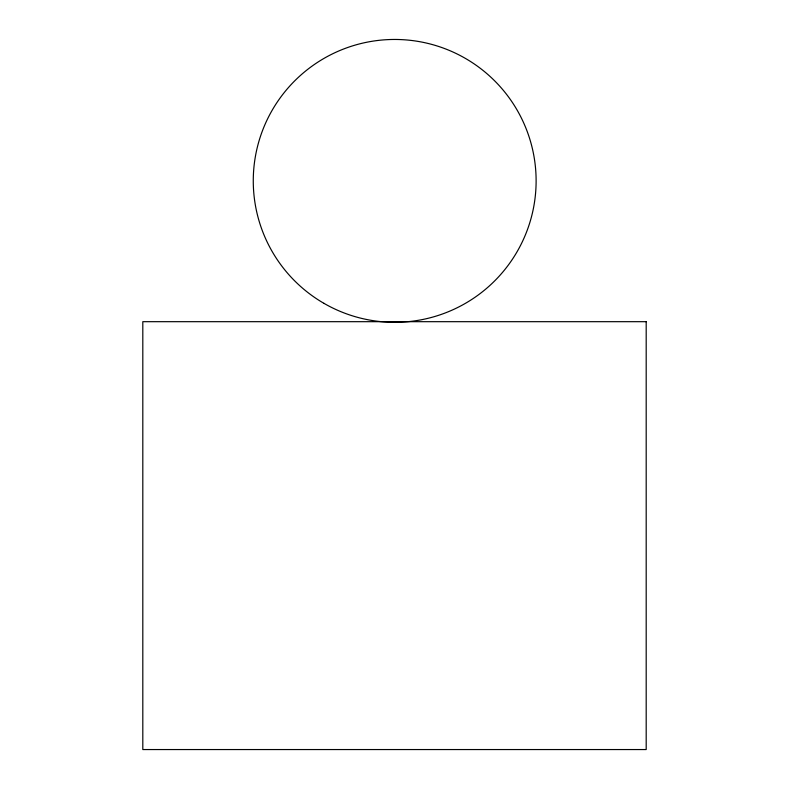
<?xml version="1.0" encoding="UTF-8"?>
<svg xmlns="http://www.w3.org/2000/svg" width="789" height="789" viewBox="0 0 789 789"><rect width="100%" height="100%" fill="white"/><g stroke="black" fill="none" stroke-linecap="round" stroke-linejoin="round"><path stroke-width="1.18" d="M646.191 321.685L142.809 321.685L142.809 749.55L646.191 749.55L646.191 321.685M323.865 303.292A141.428 141.428 0 0 0 536.116 181.006A141.428 141.428 0 0 0 324.092 58.337A141.428 141.428 0 0 0 323.865 303.292"/></g></svg>
